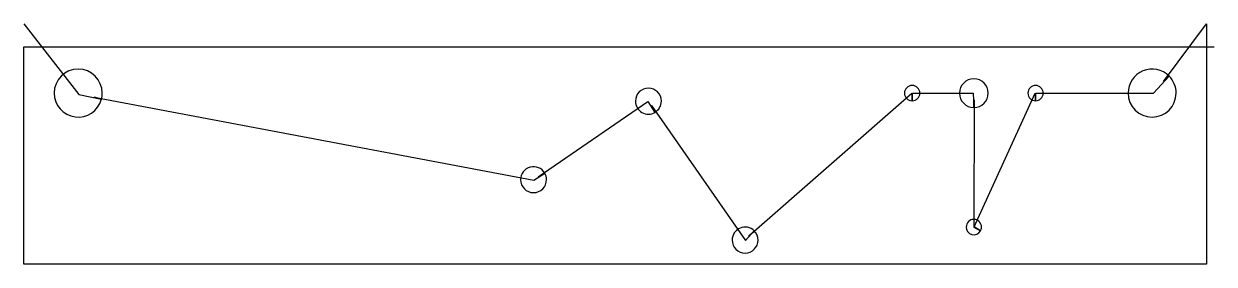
# Model space of a CAD drawing. Header units: inches. Extents: x 1 to 8.76, y 1 to 2.57.
import ezdxf

# ---------------------------------------------------------------- set-up
doc = ezdxf.new("R2010")
doc.units = ezdxf.units.IN
doc.layers.get('0').update_dxf_attribs({"linetype": 'CONTINUOUS'})
doc.layers.add('3', color=7, linetype='CONTINUOUS')
doc.layers.add('9', color=7, linetype='CONTINUOUS')

msp = doc.modelspace()

# ---------------------------------------------------------------- linework, layer by layer
at = {"color": 0, "linetype": 'CONTINUOUS'}
for p, q in [((1, 2.5673), (1.359, 2.1073)), ((8.4247, 2.1921), (8.7052, 2.5673)), ((5.7221, 1.1836), (6.7853, 2.1151)), ((6.7897, 2.1151), (7.1854, 2.1151)), ((7.1906, 1.2442), (7.5893, 2.1151)), ((7.5936, 2.1151), (8.3602, 2.1152)), ((1.4578, 2.0899), (4.323, 1.548)), ((4.3501, 1.5704), (5.066, 2.0611)), ((5.0884, 2.034), (5.7017, 1.1549)), ((7.1916, 2.0716), (7.1884, 1.2404))]:
    msp.add_line(p, q, dxfattribs=at)
at = {"layer": '3', "color": 3, "linetype": 'CONTINUOUS'}
for p, q in [((1, 1), (1, 2.4173)), ((1, 2.4173), (8.7052, 2.4173)), ((8.7052, 2.4173), (8.7052, 1)), ((8.7052, 1), (1, 1))]:
    msp.add_line(p, q, dxfattribs=at)
for centre, radius, start, end in [((1.3543, 2.1154), 0.1565, 360, 180), ((8.3509, 2.1152), 0.1565, 45, 180), ((7.1895, 2.1152), 0.0935, 360, 180), ((8.3509, 2.1152), 0.1565, 360, 45), ((1.3543, 2.1154), 0.1565, 180, 345), ((1.3543, 2.1154), 0.1565, 345, 0), ((5.0691, 2.063), 0.0846, 360, 180), ((6.7875, 2.1152), 0.05, 360, 180), ((6.7875, 2.1152), 0.05, 180, 270), ((6.7875, 2.1152), 0.05, 270, 0), ((7.1895, 2.1152), 0.0935, 180, 270), ((7.1895, 2.1152), 0.0935, 270, 0), ((7.5914, 2.1152), 0.05, 360, 180), ((7.5914, 2.1152), 0.05, 180, 270), ((7.5914, 2.1152), 0.05, 270, 0), ((8.3509, 2.1152), 0.1565, 180, 360), ((5.0691, 2.063), 0.0846, 180, 300), ((5.0691, 2.063), 0.0846, 300, 0), ((4.3211, 1.5512), 0.0846, 30, 180), ((4.3211, 1.5512), 0.0846, 180, 360), ((4.3211, 1.5512), 0.0846, 360, 30), ((5.6991, 1.1575), 0.0846, 45, 180), ((7.1895, 1.2423), 0.05, 360, 180), ((7.1895, 1.2423), 0.05, 180, 330), ((7.1895, 1.2423), 0.05, 330, 0), ((5.6991, 1.1575), 0.0846, 360, 45), ((5.6991, 1.1575), 0.0846, 180, 360)]:
    msp.add_arc(centre, radius, start, end, dxfattribs=at)
at = {"layer": '9', "color": 9, "linetype": 'CONTINUOUS'}
for p, q in [((8.7052, 2.5673), (8.7052, 2.4173)), ((8.7052, 2.4173), (8.7552, 2.4173)), ((8.3602, 2.1152), (8.4615, 2.2258)), ((8.4615, 2.2258), (8.4247, 2.1921)), ((1.359, 2.1073), (1.5055, 2.0749)), ((6.7853, 2.1151), (6.7875, 2.0652)), ((6.7875, 2.0652), (6.7897, 2.1151)), ((7.1854, 2.1151), (7.1895, 2.0217)), ((7.5893, 2.1151), (7.5914, 2.0652)), ((7.5914, 2.0652), (7.5936, 2.1151)), ((1.5055, 2.0749), (1.4578, 2.0899)), ((5.066, 2.0611), (5.1115, 1.9897)), ((5.1115, 1.9897), (5.0884, 2.034)), ((7.1895, 2.0217), (7.1916, 2.0716)), ((4.323, 1.548), (4.3944, 1.5935)), ((4.3944, 1.5935), (4.3501, 1.5704)), ((7.2328, 1.2173), (7.1906, 1.2442)), ((5.7017, 1.1549), (5.7589, 1.2173)), ((5.7589, 1.2173), (5.7221, 1.1836)), ((7.1884, 1.2404), (7.2328, 1.2173))]:
    msp.add_line(p, q, dxfattribs=at)

doc.saveas('drawing.dxf')
